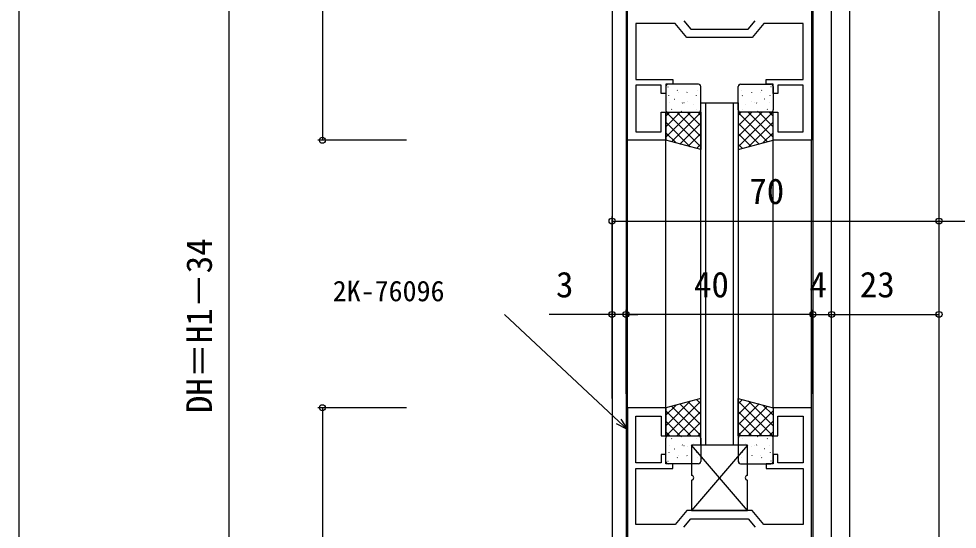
# Model space of a CAD drawing. Units: millimetres, scale not verified. Extents: x -437 to 438, y -344 to 341.
# Drawn here: x -436.7 to -235.8, y -158.7 to -49.3 of the extents above; entities that cross this region are included whole.
import ezdxf
from ezdxf.enums import TextEntityAlignment as Align

# ---------------------------------------------------------------- set-up
doc = ezdxf.new("R2010")
doc.units = ezdxf.units.MM
doc.header["$LTSCALE"] = 2
for name, color, linetype in [('0-2_YKK_11', 7, 'Continuous'), ('0-3_YKK_12', 2, 'Continuous'), ('0-4_YKK_13', 4, 'Continuous'), ('0-6_YKK_D', 6, 'Continuous'), ('0-7_YKK_ZWAK', 7, 'Continuous')]:
    doc.layers.add(name, color=color, linetype=linetype)
doc.styles.add('ＭＳ ゴシック', font='')
doc.styles.get('ＭＳ ゴシック').set_extended_font_data('MS Gothic')

msp = doc.modelspace()

# ---------------------------------------------------------------- linework, layer by layer
at = {"layer": '0-2_YKK_11'}
for points in [[(-306.4, -75.331), (-306.4, 34.669)], [(-267, 34.669), (-267, -75.331), (-275.2, -75.331), (-275.2, -69.331), (-274.2, -69.331), (-274.2, -73.531), (-268.8, -73.531), (-268.8, -63.531), (-274.2, -63.531), (-274.2, -65.331), (-275.2, -65.331), (-275.2, -63.331), (-276.7, -63.331), (-276.7, -62.331)], [(-294.362, -49.742), (-292.861, -51.531), (-280.539, -51.531), (-279.038, -49.742)], [(-276.7, -62.331), (-268.8, -62.331), (-268.8, -50.331), (-277.183, -50.331), (-279.7, -53.331), (-293.7, -53.331), (-296.217, -50.331), (-304.6, -50.331), (-304.6, -62.331), (-296.7, -62.331), (-296.7, -63.331), (-298.2, -63.331), (-298.2, -65.331), (-299.2, -65.331), (-299.2, -63.531), (-304.6, -63.531), (-304.6, -73.531), (-299.2, -73.531), (-299.2, -69.331), (-298.2, -69.331), (-298.2, -75.331), (-306.4, -75.331)], [(-306.4, -132.654), (-306.4, -242.654)], [(-276.7, -145.654), (-268.8, -145.654), (-268.8, -157.654), (-277.183, -157.654), (-279.7, -154.654), (-293.7, -154.654), (-296.217, -157.654), (-304.6, -157.654), (-304.6, -145.654), (-296.7, -145.654), (-296.7, -144.654), (-298.2, -144.654), (-298.2, -142.654), (-299.2, -142.654), (-299.2, -144.454), (-304.6, -144.454), (-304.6, -134.454), (-299.2, -134.454), (-299.2, -138.654), (-298.2, -138.654), (-298.2, -132.654), (-306.4, -132.654)], [(-267, -242.654), (-267, -132.654), (-275.2, -132.654), (-275.2, -138.654), (-274.2, -138.654), (-274.2, -134.454), (-268.8, -134.454), (-268.8, -144.454), (-274.2, -144.454), (-274.2, -142.654), (-275.2, -142.654), (-275.2, -144.654), (-276.7, -144.654), (-276.7, -145.654)], [(-294.362, -158.244), (-292.861, -156.454), (-280.539, -156.454), (-279.038, -158.244)]]:
    msp.add_lwpolyline(points, dxfattribs=at)
at = {"layer": '0-3_YKK_12'}
for p, q in [((-239.7, -250.654), (-239.7, 40.669)), ((-306.7, 34.669), (-306.7, -242.654)), ((-266.7, 34.669), (-266.7, -242.654)), ((-258.8, -250.654), (-258.8, 25.968)), ((-309.7, 21.669), (-309.7, -227.954)), ((-289.699, -67.331), (-289.699, -140.654)), ((-283.699, -140.654), (-283.699, -67.331)), ((-306.4, -132.654), (-306.4, -75.331)), ((-298.2, -132.654), (-298.2, -75.331)), ((-275.2, -132.654), (-275.2, -75.331)), ((-267, -132.654), (-267, -75.331))]:
    msp.add_line(p, q, dxfattribs=at)
msp.add_lwpolyline([(-262.7, -250.654), (-262.7, 25.669), (-258.8, 25.669)], dxfattribs=at)
msp.add_lwpolyline([(-290.699, -140.654), (-290.699, -67.331), (-282.699, -67.331), (-282.699, -140.654)], close=True, dxfattribs=at)
at = {"layer": '0-4_YKK_13'}
for p, q in [((-298.199, -63.831), (-298.199, -68.831)), ((-297.755, -63.895), (-297.711, -63.871)), ((-291.199, -63.331), (-297.699, -63.331)), ((-290.986, -63.604), (-290.942, -63.58)), ((-290.699, -68.831), (-290.699, -63.831)), ((-282.7, -68.831), (-282.7, -63.831)), ((-282.413, -63.604), (-282.457, -63.58)), ((-282.2, -63.331), (-275.7, -63.331)), ((-275.644, -63.895), (-275.688, -63.871)), ((-275.2, -63.831), (-275.2, -68.831)), ((-297.563, -65.84), (-297.516, -65.751)), ((-295.73, -64.629), (-295.686, -64.605)), ((-295.416, -65.049), (-295.41, -65.042)), ((-293.654, -65.062), (-293.61, -65.038)), ((-291.629, -65.796), (-291.585, -65.772)), ((-291.422, -64.604), (-291.415, -64.596)), ((-281.977, -64.604), (-281.984, -64.596)), ((-281.77, -65.796), (-281.814, -65.772)), ((-279.745, -65.062), (-279.789, -65.038)), ((-277.983, -65.049), (-277.989, -65.042)), ((-277.669, -64.629), (-277.713, -64.605)), ((-275.836, -65.84), (-275.883, -65.751)), ((-297.391, -67.254), (-297.385, -67.247)), ((-296.321, -66.519), (-296.278, -66.495)), ((-294.673, -67.364), (-294.627, -67.276)), ((-294.297, -67.253), (-294.253, -67.229)), ((-293.63, -67.069), (-293.624, -67.062)), ((-292.22, -67.686), (-292.176, -67.662)), ((-281.179, -67.686), (-281.223, -67.662)), ((-279.769, -67.069), (-279.775, -67.062)), ((-279.102, -67.253), (-279.146, -67.229)), ((-278.726, -67.364), (-278.772, -67.276)), ((-277.078, -66.519), (-277.122, -66.495)), ((-276.008, -67.254), (-276.015, -67.247)), ((-298.199, -70.176), (-297.355, -69.331)), ((-298.199, -72.421), (-295.11, -69.331)), ((-298.199, -74.666), (-292.865, -69.331)), ((-290.699, -76.733), (-298.101, -69.331)), ((-297.699, -69.331), (-291.199, -69.331)), ((-296.964, -68.711), (-296.921, -68.687)), ((-296.952, -75.664), (-290.699, -69.411)), ((-290.699, -74.488), (-295.856, -69.331)), ((-295.572, -69.237), (-295.565, -69.229)), ((-294.888, -69.143), (-294.844, -69.119)), ((-290.699, -72.243), (-293.611, -69.331)), ((-291.578, -68.791), (-291.571, -68.784)), ((-290.699, -69.998), (-291.366, -69.331)), ((-282.7, -69.998), (-282.033, -69.331)), ((-282.7, -72.243), (-279.788, -69.331)), ((-282.7, -74.488), (-277.543, -69.331)), ((-282.7, -76.733), (-275.298, -69.331)), ((-276.447, -75.664), (-282.7, -69.411)), ((-275.7, -69.331), (-282.2, -69.331)), ((-281.822, -68.791), (-281.828, -68.784)), ((-275.2, -74.666), (-280.534, -69.331)), ((-278.511, -69.143), (-278.555, -69.119)), ((-275.2, -72.421), (-278.289, -69.331)), ((-277.827, -69.237), (-277.834, -69.229)), ((-276.435, -68.711), (-276.478, -68.687)), ((-275.2, -70.176), (-276.044, -69.331)), ((-292.945, -76.733), (-298.199, -71.478)), ((-295.18, -76.137), (-290.699, -71.656)), ((-278.219, -76.137), (-282.7, -71.656)), ((-280.454, -76.733), (-275.2, -71.478)), ((-296.006, -75.916), (-298.199, -73.723)), ((-293.407, -76.609), (-290.699, -73.901)), ((-279.992, -76.609), (-282.7, -73.901)), ((-277.393, -75.916), (-275.2, -73.723)), ((-291.635, -77.082), (-290.699, -76.146)), ((-281.764, -77.082), (-282.7, -76.146)), ((-292.945, -131.253), (-298.199, -136.507)), ((-296.006, -132.069), (-298.199, -134.262)), ((-290.699, -131.252), (-298.101, -138.654)), ((-296.952, -132.322), (-290.699, -138.575)), ((-295.18, -131.849), (-290.699, -136.33)), ((-293.407, -131.376), (-290.699, -134.085)), ((-291.635, -130.904), (-290.699, -131.84)), ((-281.764, -130.904), (-282.7, -131.84)), ((-282.7, -131.252), (-275.298, -138.654)), ((-279.992, -131.376), (-282.7, -134.085)), ((-278.219, -131.849), (-282.7, -136.33)), ((-276.447, -132.322), (-282.7, -138.575)), ((-280.454, -131.253), (-275.2, -136.507)), ((-277.393, -132.069), (-275.2, -134.262)), ((-298.199, -133.32), (-292.865, -138.654)), ((-290.699, -133.497), (-295.856, -138.654)), ((-282.7, -133.497), (-277.543, -138.654)), ((-275.2, -133.32), (-280.534, -138.654)), ((-298.199, -135.565), (-295.11, -138.654)), ((-290.699, -135.742), (-293.611, -138.654)), ((-282.7, -135.742), (-279.788, -138.654)), ((-275.2, -135.565), (-278.289, -138.654)), ((-298.199, -137.81), (-297.355, -138.654)), ((-290.699, -137.988), (-291.366, -138.654)), ((-282.7, -137.988), (-282.033, -138.654)), ((-275.2, -137.81), (-276.044, -138.654)), ((-298.199, -144.154), (-298.199, -139.154)), ((-297.699, -138.654), (-291.199, -138.654)), ((-296.964, -139.275), (-296.921, -139.299)), ((-295.572, -138.749), (-295.565, -138.756)), ((-294.888, -138.842), (-294.844, -138.866)), ((-294.673, -140.621), (-294.627, -140.71)), ((-292.22, -140.3), (-292.176, -140.324)), ((-291.578, -139.195), (-291.571, -139.202)), ((-290.699, -139.154), (-290.699, -144.154)), ((-282.7, -139.154), (-282.7, -144.154)), ((-275.7, -138.654), (-282.2, -138.654)), ((-281.822, -139.195), (-281.828, -139.202)), ((-281.179, -140.3), (-281.223, -140.324)), ((-278.726, -140.621), (-278.772, -140.71)), ((-278.511, -138.842), (-278.555, -138.866)), ((-277.827, -138.749), (-277.834, -138.756)), ((-276.435, -139.275), (-276.478, -139.299)), ((-275.2, -144.154), (-275.2, -139.154)), ((-297.563, -142.146), (-297.516, -142.234)), ((-297.391, -140.732), (-297.385, -140.739)), ((-296.321, -141.466), (-296.278, -141.49)), ((-294.297, -140.732), (-294.253, -140.756)), ((-293.63, -140.917), (-293.624, -140.924)), ((-280.7, -140.654), (-292.7, -154.654)), ((-280.7, -154.654), (-292.7, -140.654)), ((-291.629, -142.19), (-291.585, -142.214)), ((-281.77, -142.19), (-281.814, -142.214)), ((-279.769, -140.917), (-279.775, -140.924)), ((-279.102, -140.732), (-279.146, -140.756)), ((-277.078, -141.466), (-277.122, -141.49)), ((-276.008, -140.732), (-276.015, -140.739)), ((-275.836, -142.146), (-275.883, -142.234)), ((-297.755, -144.09), (-297.711, -144.114)), ((-295.73, -143.356), (-295.686, -143.38)), ((-295.416, -142.936), (-295.41, -142.944)), ((-293.654, -142.924), (-293.61, -142.948)), ((-291.422, -143.382), (-291.415, -143.389)), ((-290.986, -144.381), (-290.942, -144.405)), ((-282.413, -144.381), (-282.457, -144.405)), ((-281.977, -143.382), (-281.984, -143.389)), ((-279.745, -142.924), (-279.789, -142.948)), ((-277.983, -142.936), (-277.989, -142.944)), ((-277.669, -143.356), (-277.713, -143.38)), ((-275.644, -144.09), (-275.688, -144.114)), ((-291.199, -144.654), (-297.699, -144.654)), ((-282.2, -144.654), (-275.7, -144.654)), ((-292.7, -148.154), (-292.7, -154.654))]:
    msp.add_line(p, q, dxfattribs=at)
for points in [[(-290.699, -77.331), (-298.199, -75.331), (-298.199, -69.331), (-290.699, -69.331)], [(-282.7, -77.331), (-275.2, -75.331), (-275.2, -69.331), (-282.7, -69.331)], [(-290.699, -130.654), (-298.199, -132.654), (-298.199, -138.654), (-290.699, -138.654)], [(-282.7, -130.654), (-275.2, -132.654), (-275.2, -138.654), (-282.7, -138.654)]]:
    msp.add_lwpolyline(points, close=True, dxfattribs=at)
for points in [[(-280.7, -147.154), (-280.7, -140.654), (-292.7, -140.654), (-292.7, -147.154)], [(-292.7, -154.654), (-280.7, -154.654), (-280.7, -148.154)]]:
    msp.add_lwpolyline(points, dxfattribs=at)
for centre, start, end in [((-297.699, -63.831), 90, 180), ((-291.199, -63.831), 0, 90), ((-282.2, -63.831), 90, 180), ((-275.7, -63.831), 0, 90), ((-297.699, -68.831), 180, 270), ((-291.199, -68.831), 270, 0), ((-282.2, -68.831), 180, 270), ((-275.7, -68.831), 270, 0), ((-297.699, -139.154), 90, 180), ((-291.199, -139.154), 0, 90), ((-282.2, -139.154), 90, 180), ((-275.7, -139.154), 0, 90), ((-297.699, -144.154), 180, 270), ((-291.199, -144.154), 270, 0), ((-282.2, -144.154), 180, 270), ((-275.7, -144.154), 270, 0), ((-292.7, -147.654), 270, 90), ((-280.7, -147.654), 90, 270)]:
    msp.add_arc(centre, 0.5, start, end, dxfattribs=at)
at = {"layer": '0-6_YKK_D'}
for p, q in [((-371.7, 34.669), (-371.7, -75.331)), ((-391.7, 27.669), (-391.7, -235.654)), ((-353.7, -75.331), (-372.7, -75.331)), ((-309.7, -130.654), (-309.7, -91.654)), ((-239.7, -130.654), (-239.7, -91.654)), ((-239.7, -130.654), (-239.7, -91.654)), ((-309.7, -92.654), (-239.7, -92.654)), ((-239.7, -92.654), (-209.7, -92.654)), ((-309.7, -129.654), (-309.7, -111.654)), ((-306.7, -129.654), (-306.7, -111.654)), ((-266.7, -129.654), (-266.7, -111.654)), ((-262.7, -129.654), (-262.7, -111.654)), ((-262.7, -129.654), (-262.7, -111.654)), ((-309.7, -112.654), (-323.147, -112.654)), ((-306.7, -112.654), (-309.7, -112.654)), ((-306.7, -112.654), (-304.15, -112.654)), ((-266.7, -112.654), (-306.7, -112.654)), ((-266.7, -112.654), (-269.25, -112.654)), ((-266.7, -112.654), (-262.7, -112.654)), ((-262.7, -112.654), (-260.15, -112.654)), ((-262.7, -112.654), (-239.7, -112.654)), ((-353.7, -132.654), (-372.7, -132.654)), ((-371.7, -132.654), (-371.7, -242.654))]:
    msp.add_line(p, q, dxfattribs=at)
for points in [[(-306.4, -137.34), (-308.26, -135.596), (-332.713, -112.654)], [(-307.792, -135.097), (-306.4, -137.34), (-308.727, -136.094)]]:
    msp.add_lwpolyline(points, dxfattribs=at)
for centre in [(-371.7, -75.331), (-309.7, -92.654), (-239.7, -92.654), (-239.7, -92.654), (-309.7, -112.654), (-306.7, -112.654), (-306.7, -112.654), (-266.7, -112.654), (-266.7, -112.654), (-262.7, -112.654), (-262.7, -112.654), (-239.7, -112.654), (-371.7, -132.654)]:
    msp.add_circle(centre, 0.637, dxfattribs=at)
at = {"layer": '0-7_YKK_ZWAK'}
msp.add_line((-436.7, 306.4), (-436.7, -343.6), dxfattribs=at)

# ---------------------------------------------------------------- texts
at = {"layer": '0-6_YKK_D', "style": 'ＭＳ ゴシック'}
for s, height, p in [('70', 5.499, (-280.325, -90.654)), ('3', 5.499, (-321.701, -110.654)), ('40', 5.499, (-292.155, -110.654)), ('4', 5.499, (-267.449, -110.654)), ('23', 5.499, (-256.655, -110.654)), ('2K-76096', 4.399, (-369.497, -111.154))]:
    msp.add_text(s, height=height, dxfattribs=at).set_placement(p, align=Align.BOTTOM_LEFT)
msp.add_text('DH＝H1－34', height=5.499, rotation=90, dxfattribs=at).set_placement((-393.7, -133.801), align=Align.BOTTOM_LEFT)

doc.saveas('drawing.dxf')
